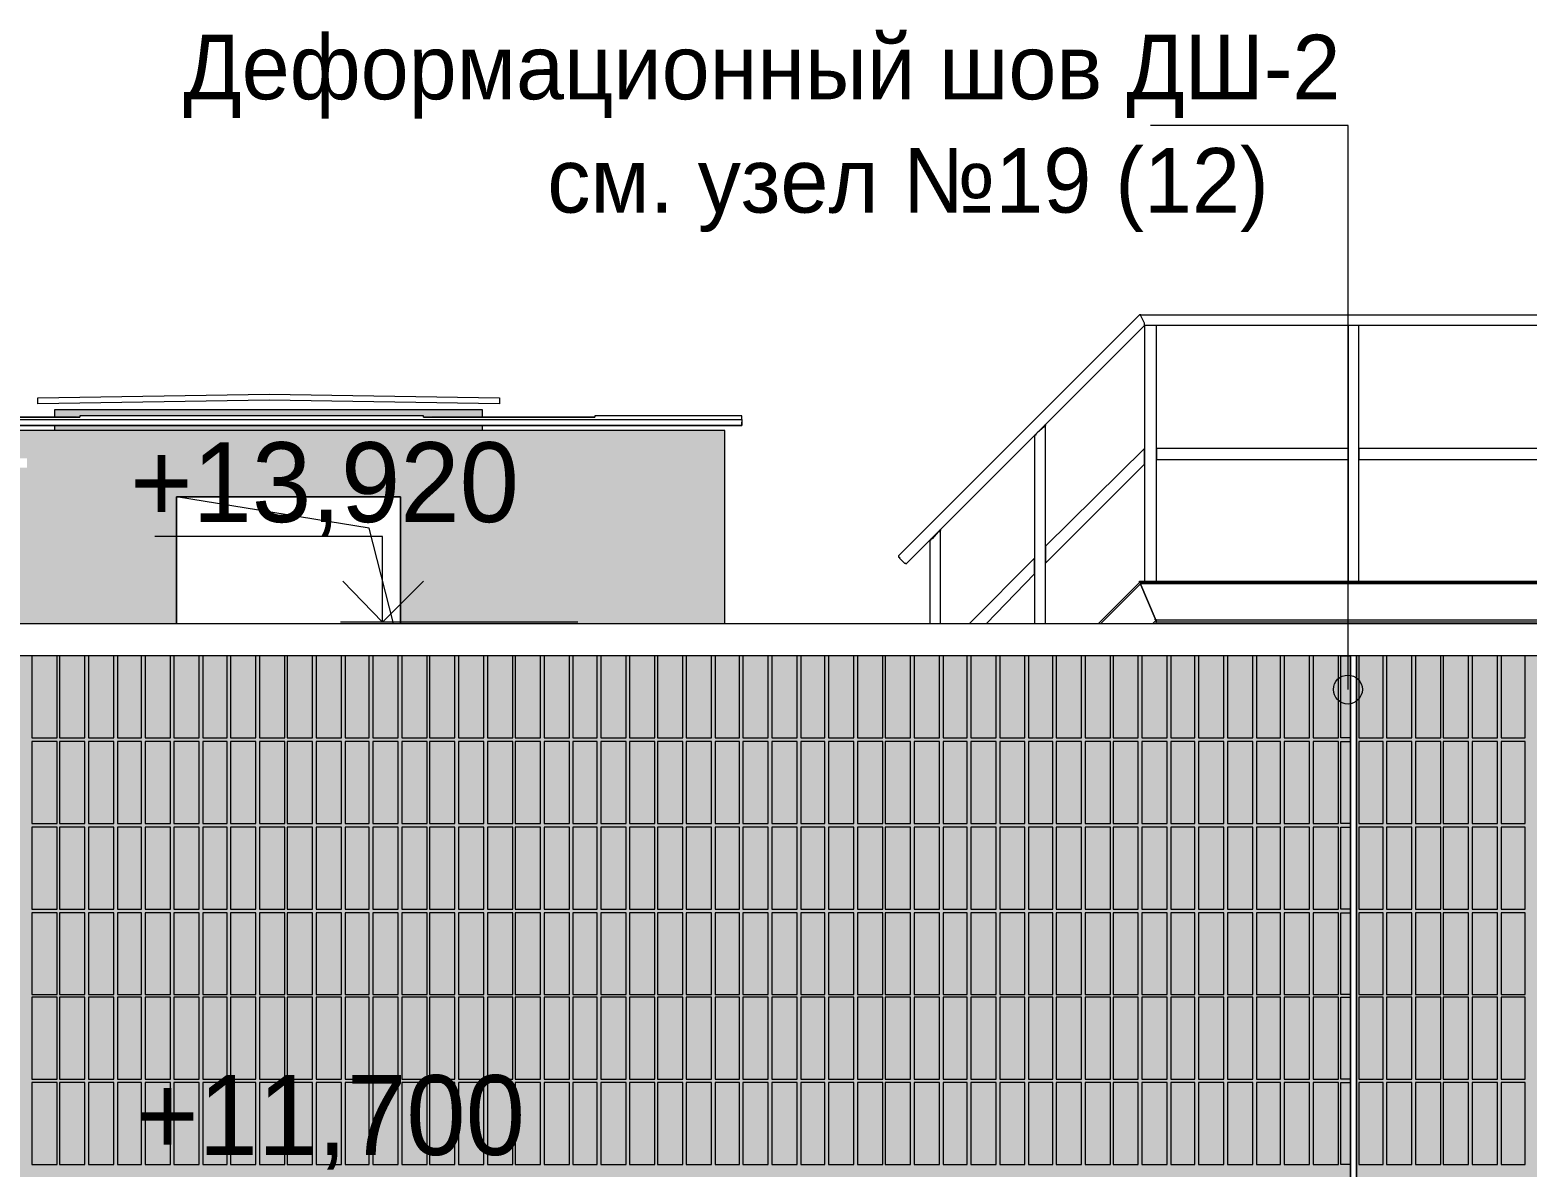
# Model space of a CAD drawing. Header units: millimetres. Extents: x -28928 to 100580, y -22867 to 36490.
# Drawn here: x 29776 to 35031, y 7235 to 11225 of the extents above; entities that cross this region are included whole.
import ezdxf

# ---------------------------------------------------------------- set-up
doc = ezdxf.new("R2010")
doc.units = ezdxf.units.MM
doc.layers.add('PDF _Геометрия', color=7, linetype='Continuous', true_color=0x8f8e8d)
doc.layers.add('PDF _Сплошная заливка', color=7, linetype='Continuous', true_color=0xffffff)
doc.layers.add('PDF _Текст', color=7, linetype='Continuous')

msp = doc.modelspace()

# ---------------------------------------------------------------- hatches: boundary and pattern name
at = {"layer": 'PDF _Сплошная заливка', "true_color": 0x383e42, "transparency": 33554559}
h = msp.add_hatch(color=250, dxfattribs=at)
h.paths.add_polyline_path([(31157.6, 9870.3), (31364.9, 9866), (31364.9, 9891.4), (29863, 9891.4), (29863, 9866), (29951.8, 9870.3)])
h.paths.add_polyline_path([(31364.9, 9836.4), (29863, 9836.4), (29863, 9819.5), (31364.9, 9819.5)])
msp.add_hatch(color=250, dxfattribs=at).paths.add_polyline_path([(29706.4, 9667.2), (29706.4, 9142.6), (30290.3, 9142.6), (30290.3, 9586.8), (31077.2, 9586.8), (31077.2, 9142.6), (32215.3, 9142.6), (32215.3, 9819.5), (28894.1, 9819.5), (28894.1, 9722.2), (29765.7, 9722.2), (29765.7, 9688.4), (28894.1, 9688.4), (28894.1, 9667.2)])
at = {"layer": 'PDF _Сплошная заливка', "true_color": 0xffb53f, "transparency": 33554559}
msp.add_hatch(color=40, dxfattribs=at).paths.add_polyline_path([(33992.2, 2318.4), (33992.2, 1573.7), (34411.1, 1573.7), (34411.1, 9028.4), (29621.8, 9028.4), (29621.8, 1573.7), (32096.8, 1573.7), (32096.8, 2733), (33899.1, 2733), (33899.1, 2360.7), (34051.4, 2360.7), (34051.4, 2339.5), (33899.1, 2339.5), (33899.1, 2318.4)])
h = msp.add_hatch(color=40, dxfattribs=at)
h.paths.add_polyline_path([(54591.8, 8685.7), (54591.8, 8224.5), (54845.7, 8224.5), (54845.7, 8685.7)])
h.paths.add_polyline_path([(54460.7, 3189.9), (54460.7, 2728.7), (54566.4, 2728.7), (54566.4, 3189.9)])
h.paths.add_polyline_path([(54875.3, 3689.1), (54875.3, 3228), (55243.4, 3228), (55243.4, 3689.1)])
h.paths.add_polyline_path([(54875.3, 3189.9), (54875.3, 2728.7), (55243.4, 2728.7), (55243.4, 3189.9)])
h.paths.add_polyline_path([(54460.7, 3689.1), (54460.7, 3228), (54566.4, 3228), (54566.4, 3689.1)])
h.paths.add_polyline_path([(43706.1, 2161.8), (43706.1, 2144.9), (44006.4, 2144.9), (44006.4, 2161.8)])
h.paths.add_polyline_path([(54875.3, 4188.4), (54875.3, 3727.2), (55243.4, 3727.2), (55243.4, 4188.4)])
h.paths.add_polyline_path([(43706.1, 2094.1), (43706.1, 2081.4), (44006.4, 2081.4), (44006.4, 2094.1)])
h.paths.add_polyline_path([(54460.7, 4188.4), (54460.7, 3727.2), (54566.4, 3727.2), (54566.4, 4188.4)])
h.paths.add_polyline_path([(43706.1, 2034.9), (43706.1, 2022.2), (44006.4, 2022.2), (44006.4, 2034.9)])
h.paths.add_polyline_path([(54591.8, 4687.6), (54591.8, 4226.4), (54845.7, 4226.4), (54845.7, 4687.6)])
h.paths.add_polyline_path([(43706.1, 1971.4), (43706.1, 1963), (44006.4, 1963), (44006.4, 1971.4)])
h.paths.add_polyline_path([(54591.8, 5186.8), (54591.8, 4725.7), (54845.7, 4725.7), (54845.7, 5186.8)])
h.paths.add_polyline_path([(43706.1, 1912.2), (43706.1, 1903.7), (44006.4, 1903.7), (44006.4, 1912.2)])
h.paths.add_polyline_path([(54875.3, 5686), (54875.3, 5224.9), (55243.4, 5224.9), (55243.4, 5686)])
h.paths.add_polyline_path([(43706.1, 1853), (43706.1, 1844.5), (44006.4, 1844.5), (44006.4, 1853)])
h.paths.add_polyline_path([(54460.7, 5686), (54460.7, 5224.9), (54566.4, 5224.9), (54566.4, 5686)])
h.paths.add_polyline_path([(43706.1, 1793.7), (43706.1, 1785.3), (44006.4, 1785.3), (44006.4, 1793.7)])
h.paths.add_polyline_path([(54875.3, 6185.3), (54875.3, 5728.4), (55243.4, 5728.4), (55243.4, 6185.3)])
h.paths.add_polyline_path([(43490.3, 1793.7), (43490.3, 1785.3), (43613, 1785.3), (43613, 1793.7)])
h.paths.add_polyline_path([(54460.7, 6185.3), (54460.7, 5728.4), (54566.4, 5728.4), (54566.4, 6185.3)])
h.paths.add_polyline_path([(43490.3, 1853), (43490.3, 1844.5), (43613, 1844.5), (43613, 1853)])
h.paths.add_polyline_path([(54591.8, 6684.5), (54591.8, 6227.6), (54845.7, 6227.6), (54845.7, 6684.5)])
h.paths.add_polyline_path([(43490.3, 1912.2), (43490.3, 1903.7), (43613, 1903.7), (43613, 1912.2)])
h.paths.add_polyline_path([(54591.8, 7183.7), (54591.8, 6726.8), (54845.7, 6726.8), (54845.7, 7183.7)])
h.paths.add_polyline_path([(43490.3, 1971.4), (43490.3, 1963), (43613, 1963), (43613, 1971.4)])
h.paths.add_polyline_path([(54875.3, 7687.2), (54875.3, 7226), (55243.4, 7226), (55243.4, 7687.2)])
h.paths.add_polyline_path([(43490.3, 2034.9), (43490.3, 2022.2), (43613, 2022.2), (43613, 2034.9)])
h.paths.add_polyline_path([(54460.7, 7687.2), (54460.7, 7226), (54566.4, 7226), (54566.4, 7687.2)])
h.paths.add_polyline_path([(43490.3, 2094.1), (43490.3, 2081.4), (43613, 2081.4), (43613, 2094.1)])
h.paths.add_polyline_path([(54875.3, 8186.4), (54875.3, 7725.3), (55243.4, 7725.3), (55243.4, 8186.4)])
h.paths.add_polyline_path([(43490.3, 2161.8), (43490.3, 2144.9), (43613, 2144.9), (43613, 2161.8)])
h.paths.add_polyline_path([(54460.7, 8186.4), (54460.7, 7725.3), (54566.4, 7725.3), (54566.4, 8186.4)])
h.paths.add_polyline_path([(54591.8, 3189.9), (54591.8, 2728.7), (54845.7, 2728.7), (54845.7, 3189.9)])
h.paths.add_polyline_path([(54875.3, 8685.7), (54875.3, 8224.5), (55243.4, 8224.5), (55243.4, 8685.7)])
h.paths.add_polyline_path([(54591.8, 3689.1), (54591.8, 3228), (54845.7, 3228), (54845.7, 3689.1)])
h.paths.add_polyline_path([(54460.7, 8685.7), (54460.7, 8224.5), (54566.4, 8224.5), (54566.4, 8685.7)])
h.paths.add_polyline_path([(54591.8, 4188.4), (54591.8, 3727.2), (54845.7, 3727.2), (54845.7, 4188.4)])
h.paths.add_polyline_path([(55763.7, 8664.5), (55319.5, 8664.5), (55319.5, 7831), (55763.7, 7831)])
h.paths.add_polyline_path([(54875.3, 4687.6), (54875.3, 4226.4), (55243.4, 4226.4), (55243.4, 4687.6)])
h.paths.add_polyline_path([(54845.7, 8723.7), (54845.7, 9028.4), (54591.8, 9028.4), (54591.8, 8723.7)])
h.paths.add_polyline_path([(54460.7, 4687.6), (54460.7, 4226.4), (54566.4, 4226.4), (54566.4, 4687.6)])
h.paths.add_polyline_path([(55319.5, 8728), (55763.7, 8728), (55763.7, 9028.4), (55319.5, 9028.4)])
h.paths.add_polyline_path([(54875.3, 5186.8), (54875.3, 4725.7), (55243.4, 4725.7), (55243.4, 5186.8)])
h.paths.add_polyline_path([(55763.7, 7767.6), (55319.5, 7767.6), (55319.5, 6929.9), (55763.7, 6929.9)])
h.paths.add_polyline_path([(54460.7, 5186.8), (54460.7, 4725.7), (54566.4, 4725.7), (54566.4, 5186.8)])
h.paths.add_polyline_path([(55763.7, 5965.3), (55319.5, 5965.3), (55319.5, 5131.8), (55763.7, 5131.8)])
h.paths.add_polyline_path([(54591.8, 5686), (54591.8, 5224.9), (54845.7, 5224.9), (54845.7, 5686)])
h.paths.add_polyline_path([(44344.9, 1671), (44344.9, 1573.7), (44890.7, 1573.7), (44890.7, 2733), (46265.7, 2733), (46265.7, 2766.8), (48152.6, 2766.8), (48152.6, 2733), (49887.2, 2733), (49887.2, 1573.7), (51287.6, 1573.7), (51287.6, 2733), (53085.7, 2733), (53085.7, 1573.7), (55260.3, 1573.7), (55260.3, 2686.4), (54448, 2686.4), (54448, 9028.4), (34432.2, 9028.4), (34432.2, 1573.7), (35295.3, 1573.7), (35295.3, 2733), (37093.4, 2733), (37093.4, 1573.7), (38493.7, 1573.7), (38493.7, 2733), (40291.8, 2733), (40291.8, 1573.7), (41637.2, 1573.7), (41637.2, 1869.9), (41692.2, 1869.9), (41692.2, 1891), (41578, 1891), (41578, 1908), (41692.2, 1908), (41692.2, 2733), (43490.3, 2733), (43490.3, 2284.5), (43503, 2288.7), (43511.4, 2293), (43524.1, 2297.2), (43541.1, 2305.7), (43553.7, 2309.9), (43570.7, 2318.4), (43583.4, 2322.6), (43600.3, 2331), (43613, 2335.3), (43629.9, 2343.7), (43642.6, 2348), (43659.5, 2356.4), (43672.2, 2360.7), (43680.7, 2364.9), (43693.4, 2369.1), (43710.3, 2377.6), (43723, 2381.8), (43739.9, 2390.3), (43752.6, 2394.5), (43769.5, 2403), (43782.2, 2407.2), (43799.1, 2415.7), (43811.8, 2419.9), (43828.7, 2428.4), (43841.4, 2432.6), (43849.9, 2436.8), (43871.1, 2436.8), (43888, 2428.4), (43900.7, 2424.1), (43917.6, 2415.7), (43930.3, 2411.4), (43947.2, 2403), (43959.9, 2398.7), (43976.8, 2390.3), (43989.5, 2386), (44006.4, 2377.6), (44019.1, 2373.4), (44036.1, 2364.9), (44048.7, 2360.7), (44065.7, 2352.2), (44078.4, 2348), (44095.3, 2339.5), (44108, 2335.3), (44133.4, 2322.6), (44146.1, 2318.4), (44163, 2309.9), (44175.7, 2305.7), (44192.6, 2297.2), (44205.3, 2293), (44222.2, 2284.5), (44234.9, 2280.3), (44251.8, 2271.8), (44264.5, 2267.6), (44281.4, 2259.1), (44294.1, 2254.9), (44311.1, 2246.4), (44323.7, 2242.2), (44340.7, 2233.7), (44353.4, 2229.5), (44378.7, 2216.8), (44378.7, 2161.8), (44099.5, 2161.8), (44099.5, 2144.9), (44294.1, 2144.9), (44340.7, 2098.4), (44099.5, 2094.1), (44099.5, 2081.4), (44298.4, 2081.4), (44340.7, 2039.1), (44099.5, 2034.9), (44099.5, 2022.2), (44294.1, 2022.2), (44340.7, 1975.7), (44099.5, 1971.4), (44099.5, 1963), (44294.1, 1963), (44340.7, 1916.4), (44099.5, 1912.2), (44099.5, 1903.7), (44294.1, 1903.7), (44340.7, 1857.2), (44099.5, 1853), (44099.5, 1844.5), (44294.1, 1844.5), (44340.7, 1798), (44099.5, 1793.7), (44099.5, 1785.3), (44289.9, 1785.3), (44298.4, 1781), (44340.7, 1738.7), (44336.4, 1734.5), (44404.1, 1726), (44404.1, 1671)])
h.paths.add_polyline_path([(54591.8, 6185.3), (54591.8, 5728.4), (54845.7, 5728.4), (54845.7, 6185.3)])
h.paths.add_polyline_path([(55763.7, 4167.2), (55319.5, 4167.2), (55319.5, 3333.7), (55763.7, 3333.7)])
h.paths.add_polyline_path([(54875.3, 6684.5), (54875.3, 6227.6), (55243.4, 6227.6), (55243.4, 6684.5)])
h.paths.add_polyline_path([(55763.7, 3270.3), (55319.5, 3270.3), (55319.5, 2432.6), (55763.7, 2432.6)])
h.paths.add_polyline_path([(54460.7, 6684.5), (54460.7, 6227.6), (54566.4, 6227.6), (54566.4, 6684.5)])
h.paths.add_polyline_path([(55763.7, 2369.1), (55319.5, 2369.1), (55319.5, 1573.7), (55763.7, 1573.7)])
h.paths.add_polyline_path([(54875.3, 7183.7), (54875.3, 6726.8), (55243.4, 6726.8), (55243.4, 7183.7)])
h.paths.add_polyline_path([(55763.7, 5068.4), (55319.5, 5068.4), (55319.5, 4230.7), (55763.7, 4230.7)])
h.paths.add_polyline_path([(54460.7, 7183.7), (54460.7, 6726.8), (54566.4, 6726.8), (54566.4, 7183.7)])
h.paths.add_polyline_path([(55763.7, 6866.4), (55319.5, 6866.4), (55319.5, 6028.7), (55763.7, 6028.7)])
h.paths.add_polyline_path([(54591.8, 7687.2), (54591.8, 7226), (54845.7, 7226), (54845.7, 7687.2)])
h.paths.add_polyline_path([(55243.4, 8723.7), (55243.4, 9028.4), (54875.3, 9028.4), (54875.3, 8723.7)])
h.paths.add_polyline_path([(54591.8, 8186.4), (54591.8, 7725.3), (54845.7, 7725.3), (54845.7, 8186.4)])
h.paths.add_polyline_path([(54566.4, 8723.7), (54566.4, 9028.4), (54460.7, 9028.4), (54460.7, 8723.7)])

# ---------------------------------------------------------------- linework, layer by layer
at = {"layer": 'PDF _Геометрия', "color": 7, "lineweight": 9}
for points in [[(34402.6, 8909.9), (34402.6, 10889.9), (33708.7, 10889.9)], [(35997.6, 9354.1), (35993.4, 9354.1), (35993.4, 9349.9), (35155.7, 10187.6), (33687.6, 10187.6), (33687.6, 10191.8), (33687.6, 10196), (33674.9, 10221.4), (33674.9, 10225.7), (33670.7, 10225.7), (32824.5, 9379.5), (32824.5, 9375.3), (32828.7, 9375.3), (32828.7, 9371), (32845.7, 9354.1)], [(32828.7, 9371), (32845.7, 9354.1), (32849.9, 9354.1), (32849.9, 9349.9), (33687.6, 10187.6), (33687.6, 10191.8), (33687.6, 10196), (33674.9, 10221.4), (33674.9, 10225.7), (33670.7, 10225.7), (35172.6, 10225.7), (36023, 9379.5), (36018.7, 9379.5), (36018.7, 9375.3), (36014.5, 9371), (35997.6, 9354.1), (36014.5, 9371)], [(33729.9, 9286.4), (33729.9, 10187.6), (33725.7, 10187.6), (33721.4, 10187.6), (33696.1, 10187.6), (33691.8, 10187.6), (33687.6, 10187.6), (33687.6, 9286.4)], [(34440.7, 9286.4), (34440.7, 10187.6), (34436.4, 10187.6), (34432.2, 10187.6), (34411.1, 10187.6), (34406.8, 10187.6), (34402.6, 10187.6), (34402.6, 9286.4)], [(31364.9, 9866), (31364.9, 9891.4), (29863, 9891.4), (29863, 9866)], [(32274.5, 9857.6), (32274.5, 9836.4), (28834.9, 9836.4), (28834.9, 9857.6), (32274.5, 9857.6), (32274.5, 9870.3), (31758.4, 9870.3), (31758.4, 9866), (31157.6, 9866), (31157.6, 9870.3), (29951.8, 9870.3), (29951.8, 9866), (29351.1, 9866), (29351.1, 9870.3), (28834.9, 9870.3), (28834.9, 9857.6)], [(28834.9, 9849.1), (28834.9, 9836.4), (32274.5, 9836.4), (32274.5, 9849.1)], [(29351.1, 9866), (29951.8, 9866)], [(29863, 9836.4), (29863, 9819.5)], [(31157.6, 9866), (31758.4, 9866)], [(31364.9, 9819.5), (31364.9, 9836.4)], [(33340.7, 9142.6), (33340.7, 9840.7), (33340.7, 9836.4), (33336.4, 9836.4), (33336.4, 9832.2), (33311.1, 9811), (33306.8, 9806.8), (33306.8, 9802.6), (33302.6, 9802.6), (33302.6, 9142.6)], [(32215.3, 9142.6), (32215.3, 9819.5), (28894.1, 9819.5), (28894.1, 9722.2)], [(31051.8, 9142.6), (30967.2, 9476.8), (30290.3, 9586.8)], [(32972.6, 9142.6), (32972.6, 9472.6), (32972.6, 9468.4), (32968.4, 9468.4), (32968.4, 9464.1), (32964.1, 9464.1), (32943, 9438.7), (32938.7, 9438.7), (32938.7, 9434.5), (32934.5, 9434.5), (32934.5, 9430.3), (32934.5, 9142.6)], [(31699.1, 9146.8), (31284.5, 9146.8), (31013.7, 9146.8), (31013.7, 9447.2), (30214.1, 9447.2)], [(33133.4, 9142.6), (33302.6, 9316), (33302.6, 9320.3), (33302.6, 9324.5), (33302.6, 9358.4), (33302.6, 9362.6), (33302.6, 9366.8), (33302.6, 9371), (33074.1, 9142.6)], [(33725.7, 9142.6), (33729.9, 9146.8), (33729.9, 9151), (33729.9, 9155.3), (35113.4, 9155.3), (35117.6, 9155.3), (35117.6, 9159.5), (35168.4, 9278), (35168.4, 9282.2), (35168.4, 9286.4), (35172.6, 9286.4), (33670.7, 9286.4), (33670.7, 9290.7), (35172.6, 9290.7), (35172.6, 9286.4), (33670.7, 9286.4), (33674.9, 9286.4), (33674.9, 9282.2), (33674.9, 9286.4), (33670.7, 9286.4), (33526.8, 9142.6)], [(33535.3, 9142.6), (33674.9, 9282.2), (33674.9, 9278), (33725.7, 9159.5), (33725.7, 9155.3), (33729.9, 9155.3), (33717.2, 9142.6)], [(35113.4, 9155.3), (35113.4, 9151), (35113.4, 9146.8), (33729.9, 9146.8), (33729.9, 9151), (33729.9, 9155.3), (33725.7, 9155.3), (33725.7, 9159.5), (33674.9, 9278), (33674.9, 9282.2), (35168.4, 9282.2), (35168.4, 9286.4), (35172.6, 9286.4), (35316.4, 9142.6)], [(33721.4, 9286.4), (33696.1, 9286.4)], [(34432.2, 9286.4), (34411.1, 9286.4)], [(31166.1, 9146.8), (30865.7, 9146.8)], [(54448, 9028.4), (29681.1, 9028.4), (29681.1, 9142.6), (54448, 9142.6)]]:
    msp.add_lwpolyline(points, dxfattribs=at)
for points in [[(30616.1, 9946.4), (31424.1, 9933.7), (31424.1, 9912.6), (30616.1, 9925.3), (29803.7, 9912.6), (29803.7, 9933.7)], [(33687.6, 9701), (33687.6, 9705.3), (33687.6, 9709.5), (33687.6, 9713.7), (33687.6, 9747.6), (33687.6, 9751.8), (33687.6, 9756), (33340.7, 9413.4), (33340.7, 9409.1), (33340.7, 9404.9), (33340.7, 9400.7), (33340.7, 9366.8), (33340.7, 9362.6), (33340.7, 9358.4), (33340.7, 9354.1)], [(34402.6, 9718), (34402.6, 9722.2), (34402.6, 9726.4), (34402.6, 9751.8), (34402.6, 9756), (33729.9, 9756), (33729.9, 9751.8), (33729.9, 9726.4), (33729.9, 9722.2), (33729.9, 9718)], [(35113.4, 9718), (35113.4, 9722.2), (35113.4, 9726.4), (35113.4, 9751.8), (35113.4, 9756), (34440.7, 9756), (34440.7, 9751.8), (34440.7, 9726.4), (34440.7, 9722.2), (34440.7, 9718)], [(30290.3, 9586.8), (30290.3, 9142.6), (30290.3, 9586.8), (31077.2, 9586.8), (31077.2, 9142.6), (31077.2, 9586.8)], [(34411.1, 1573.7), (34411.1, 9028.4)], [(34432.2, 9028.4), (34432.2, 1573.7)]]:
    msp.add_lwpolyline(points, close=True, dxfattribs=at)
at = {"layer": 'PDF _Геометрия', "color": 7, "lineweight": 18}
msp.add_lwpolyline([(31157.6, 9290.7), (31013.7, 9146.8), (30874.1, 9290.7)], dxfattribs=at)
at = {"layer": 'PDF _Геометрия', "color": 253, "lineweight": 9, "true_color": 0xaea391}
for points in [[(29782.6, 9028.4), (29782.6, 8740.7), (29871.4, 8740.7), (29871.4, 9028.4)], [(29879.9, 9028.4), (29879.9, 8740.7), (29968.7, 8740.7), (29968.7, 9028.4)], [(29981.4, 9028.4), (29981.4, 8740.7), (30070.3, 8740.7), (30070.3, 9028.4)], [(30083, 9028.4), (30083, 8740.7), (30167.6, 8740.7), (30167.6, 9028.4)], [(30180.3, 9028.4), (30180.3, 8740.7), (30269.1, 8740.7), (30269.1, 9028.4)], [(30281.8, 9028.4), (30281.8, 8740.7), (30370.7, 8740.7), (30370.7, 9028.4)], [(30383.4, 9028.4), (30383.4, 8740.7), (30468, 8740.7), (30468, 9028.4)], [(30480.7, 9028.4), (30480.7, 8740.7), (30569.5, 8740.7), (30569.5, 9028.4)], [(30582.2, 9028.4), (30582.2, 8740.7), (30671.1, 8740.7), (30671.1, 9028.4)], [(30679.5, 9028.4), (30679.5, 8740.7), (30768.4, 8740.7), (30768.4, 9028.4)], [(30781.1, 9028.4), (30781.1, 8740.7), (30869.9, 8740.7), (30869.9, 9028.4)], [(30882.6, 9028.4), (30882.6, 8740.7), (30967.2, 8740.7), (30967.2, 9028.4)], [(30979.9, 9028.4), (30979.9, 8740.7), (31068.7, 8740.7), (31068.7, 9028.4)], [(31081.4, 9028.4), (31081.4, 8740.7), (31170.3, 8740.7), (31170.3, 9028.4)], [(31178.7, 9028.4), (31178.7, 8740.7), (31267.6, 8740.7), (31267.6, 9028.4)], [(31280.3, 9028.4), (31280.3, 8740.7), (31369.1, 8740.7), (31369.1, 9028.4)], [(31381.8, 9028.4), (31381.8, 8740.7), (31470.7, 8740.7), (31470.7, 9028.4)], [(31479.1, 9028.4), (31479.1, 8740.7), (31568, 8740.7), (31568, 9028.4)], [(31580.7, 9028.4), (31580.7, 8740.7), (31669.5, 8740.7), (31669.5, 9028.4)], [(31682.2, 9028.4), (31682.2, 8740.7), (31766.8, 8740.7), (31766.8, 9028.4)], [(31779.5, 9028.4), (31779.5, 8740.7), (31868.4, 8740.7), (31868.4, 9028.4)], [(31881.1, 9028.4), (31881.1, 8740.7), (31969.9, 8740.7), (31969.9, 9028.4)], [(31978.4, 9028.4), (31978.4, 8740.7), (32067.2, 8740.7), (32067.2, 9028.4)], [(32079.9, 9028.4), (32079.9, 8740.7), (32168.7, 8740.7), (32168.7, 9028.4)], [(32181.4, 9028.4), (32181.4, 8740.7), (32266.1, 8740.7), (32266.1, 9028.4)], [(32278.7, 9028.4), (32278.7, 8740.7), (32367.6, 8740.7), (32367.6, 9028.4)], [(32380.3, 9028.4), (32380.3, 8740.7), (32469.1, 8740.7), (32469.1, 9028.4)], [(32481.8, 9028.4), (32481.8, 8740.7), (32566.4, 8740.7), (32566.4, 9028.4)], [(32579.1, 9028.4), (32579.1, 8740.7), (32668, 8740.7), (32668, 9028.4)], [(32680.7, 9028.4), (32680.7, 8740.7), (32769.5, 8740.7), (32769.5, 9028.4)], [(32778, 9028.4), (32778, 8740.7), (32866.8, 8740.7), (32866.8, 9028.4)], [(32879.5, 9028.4), (32879.5, 8740.7), (32968.4, 8740.7), (32968.4, 9028.4)], [(32981.1, 9028.4), (32981.1, 8740.7), (33065.7, 8740.7), (33065.7, 9028.4)], [(33078.4, 9028.4), (33078.4, 8740.7), (33167.2, 8740.7), (33167.2, 9028.4)], [(33179.9, 9028.4), (33179.9, 8740.7), (33268.7, 8740.7), (33268.7, 9028.4)], [(33281.4, 9028.4), (33281.4, 8740.7), (33366.1, 8740.7), (33366.1, 9028.4)], [(33378.7, 9028.4), (33378.7, 8740.7), (33467.6, 8740.7), (33467.6, 9028.4)], [(33480.3, 9028.4), (33480.3, 8740.7), (33569.1, 8740.7), (33569.1, 9028.4)], [(33577.6, 9028.4), (33577.6, 8740.7), (33666.4, 8740.7), (33666.4, 9028.4)], [(33679.1, 9028.4), (33679.1, 8740.7), (33768, 8740.7), (33768, 9028.4)], [(33780.7, 9028.4), (33780.7, 8740.7), (33865.3, 8740.7), (33865.3, 9028.4)], [(33878, 9028.4), (33878, 8740.7), (33966.8, 8740.7), (33966.8, 9028.4)], [(33979.5, 9028.4), (33979.5, 8740.7), (34068.4, 8740.7), (34068.4, 9028.4)], [(34081.1, 9028.4), (34081.1, 8740.7), (34165.7, 8740.7), (34165.7, 9028.4)], [(34178.4, 9028.4), (34178.4, 8740.7), (34267.2, 8740.7), (34267.2, 9028.4)], [(34279.9, 9028.4), (34279.9, 8740.7), (34368.7, 8740.7), (34368.7, 9028.4)], [(34440.7, 9028.4), (34440.7, 8740.7), (34525.3, 8740.7), (34525.3, 9028.4)], [(34538, 9028.4), (34538, 8740.7), (34626.8, 8740.7), (34626.8, 9028.4)], [(34639.5, 9028.4), (34639.5, 8740.7), (34728.4, 8740.7), (34728.4, 9028.4)], [(34736.8, 9028.4), (34736.8, 8740.7), (34825.7, 8740.7), (34825.7, 9028.4)], [(34838.4, 9028.4), (34838.4, 8740.7), (34927.2, 8740.7), (34927.2, 9028.4)], [(34939.9, 9028.4), (34939.9, 8740.7), (35024.5, 8740.7), (35024.5, 9028.4)], [(29782.6, 8728), (29782.6, 8440.3), (29871.4, 8440.3), (29871.4, 8728)], [(29879.9, 8728), (29879.9, 8440.3), (29968.7, 8440.3), (29968.7, 8728)], [(29981.4, 8728), (29981.4, 8440.3), (30070.3, 8440.3), (30070.3, 8728)], [(30083, 8728), (30083, 8440.3), (30167.6, 8440.3), (30167.6, 8728)], [(30180.3, 8728), (30180.3, 8440.3), (30269.1, 8440.3), (30269.1, 8728)], [(30281.8, 8728), (30281.8, 8440.3), (30370.7, 8440.3), (30370.7, 8728)], [(30383.4, 8728), (30383.4, 8440.3), (30468, 8440.3), (30468, 8728)], [(30480.7, 8728), (30480.7, 8440.3), (30569.5, 8440.3), (30569.5, 8728)], [(30582.2, 8728), (30582.2, 8440.3), (30671.1, 8440.3), (30671.1, 8728)], [(30679.5, 8728), (30679.5, 8440.3), (30768.4, 8440.3), (30768.4, 8728)], [(30781.1, 8728), (30781.1, 8440.3), (30869.9, 8440.3), (30869.9, 8728)], [(30882.6, 8728), (30882.6, 8440.3), (30967.2, 8440.3), (30967.2, 8728)], [(30979.9, 8728), (30979.9, 8440.3), (31068.7, 8440.3), (31068.7, 8728)], [(31081.4, 8728), (31081.4, 8440.3), (31170.3, 8440.3), (31170.3, 8728)], [(31178.7, 8728), (31178.7, 8440.3), (31267.6, 8440.3), (31267.6, 8728)], [(31280.3, 8728), (31280.3, 8440.3), (31369.1, 8440.3), (31369.1, 8728)], [(31381.8, 8728), (31381.8, 8440.3), (31470.7, 8440.3), (31470.7, 8728)], [(31479.1, 8728), (31479.1, 8440.3), (31568, 8440.3), (31568, 8728)], [(31580.7, 8728), (31580.7, 8440.3), (31669.5, 8440.3), (31669.5, 8728)], [(31682.2, 8728), (31682.2, 8440.3), (31766.8, 8440.3), (31766.8, 8728)], [(31779.5, 8728), (31779.5, 8440.3), (31868.4, 8440.3), (31868.4, 8728)], [(31881.1, 8728), (31881.1, 8440.3), (31969.9, 8440.3), (31969.9, 8728)], [(31978.4, 8728), (31978.4, 8440.3), (32067.2, 8440.3), (32067.2, 8728)], [(32079.9, 8728), (32079.9, 8440.3), (32168.7, 8440.3), (32168.7, 8728)], [(32181.4, 8728), (32181.4, 8440.3), (32266.1, 8440.3), (32266.1, 8728)], [(32278.7, 8728), (32278.7, 8440.3), (32367.6, 8440.3), (32367.6, 8728)], [(32380.3, 8728), (32380.3, 8440.3), (32469.1, 8440.3), (32469.1, 8728)], [(32481.8, 8728), (32481.8, 8440.3), (32566.4, 8440.3), (32566.4, 8728)], [(32579.1, 8728), (32579.1, 8440.3), (32668, 8440.3), (32668, 8728)], [(32680.7, 8728), (32680.7, 8440.3), (32769.5, 8440.3), (32769.5, 8728)], [(32778, 8728), (32778, 8440.3), (32866.8, 8440.3), (32866.8, 8728)], [(32879.5, 8728), (32879.5, 8440.3), (32968.4, 8440.3), (32968.4, 8728)], [(32981.1, 8728), (32981.1, 8440.3), (33065.7, 8440.3), (33065.7, 8728)], [(33078.4, 8728), (33078.4, 8440.3), (33167.2, 8440.3), (33167.2, 8728)], [(33179.9, 8728), (33179.9, 8440.3), (33268.7, 8440.3), (33268.7, 8728)], [(33281.4, 8728), (33281.4, 8440.3), (33366.1, 8440.3), (33366.1, 8728)], [(33378.7, 8728), (33378.7, 8440.3), (33467.6, 8440.3), (33467.6, 8728)], [(33480.3, 8728), (33480.3, 8440.3), (33569.1, 8440.3), (33569.1, 8728)], [(33577.6, 8728), (33577.6, 8440.3), (33666.4, 8440.3), (33666.4, 8728)], [(33679.1, 8728), (33679.1, 8440.3), (33768, 8440.3), (33768, 8728)], [(33780.7, 8728), (33780.7, 8440.3), (33865.3, 8440.3), (33865.3, 8728)], [(33878, 8728), (33878, 8440.3), (33966.8, 8440.3), (33966.8, 8728)], [(33979.5, 8728), (33979.5, 8440.3), (34068.4, 8440.3), (34068.4, 8728)], [(34081.1, 8728), (34081.1, 8440.3), (34165.7, 8440.3), (34165.7, 8728)], [(34178.4, 8728), (34178.4, 8440.3), (34267.2, 8440.3), (34267.2, 8728)], [(34279.9, 8728), (34279.9, 8440.3), (34368.7, 8440.3), (34368.7, 8728)], [(34440.7, 8728), (34440.7, 8440.3), (34525.3, 8440.3), (34525.3, 8728)], [(34538, 8728), (34538, 8440.3), (34626.8, 8440.3), (34626.8, 8728)], [(34639.5, 8728), (34639.5, 8440.3), (34728.4, 8440.3), (34728.4, 8728)], [(34736.8, 8728), (34736.8, 8440.3), (34825.7, 8440.3), (34825.7, 8728)], [(34838.4, 8728), (34838.4, 8440.3), (34927.2, 8440.3), (34927.2, 8728)], [(34939.9, 8728), (34939.9, 8440.3), (35024.5, 8440.3), (35024.5, 8728)], [(29782.6, 8427.6), (29782.6, 8139.9), (29871.4, 8139.9), (29871.4, 8427.6)], [(29879.9, 8427.6), (29879.9, 8139.9), (29968.7, 8139.9), (29968.7, 8427.6)], [(29981.4, 8427.6), (29981.4, 8139.9), (30070.3, 8139.9), (30070.3, 8427.6)], [(30083, 8427.6), (30083, 8139.9), (30167.6, 8139.9), (30167.6, 8427.6)], [(30180.3, 8427.6), (30180.3, 8139.9), (30269.1, 8139.9), (30269.1, 8427.6)], [(30281.8, 8427.6), (30281.8, 8139.9), (30370.7, 8139.9), (30370.7, 8427.6)], [(30383.4, 8427.6), (30383.4, 8139.9), (30468, 8139.9), (30468, 8427.6)], [(30480.7, 8427.6), (30480.7, 8139.9), (30569.5, 8139.9), (30569.5, 8427.6)], [(30582.2, 8427.6), (30582.2, 8139.9), (30671.1, 8139.9), (30671.1, 8427.6)], [(30679.5, 8427.6), (30679.5, 8139.9), (30768.4, 8139.9), (30768.4, 8427.6)], [(30781.1, 8427.6), (30781.1, 8139.9), (30869.9, 8139.9), (30869.9, 8427.6)], [(30882.6, 8427.6), (30882.6, 8139.9), (30967.2, 8139.9), (30967.2, 8427.6)], [(30979.9, 8427.6), (30979.9, 8139.9), (31068.7, 8139.9), (31068.7, 8427.6)], [(31081.4, 8427.6), (31081.4, 8139.9), (31170.3, 8139.9), (31170.3, 8427.6)], [(31178.7, 8427.6), (31178.7, 8139.9), (31267.6, 8139.9), (31267.6, 8427.6)], [(31280.3, 8427.6), (31280.3, 8139.9), (31369.1, 8139.9), (31369.1, 8427.6)], [(31381.8, 8427.6), (31381.8, 8139.9), (31470.7, 8139.9), (31470.7, 8427.6)], [(31479.1, 8427.6), (31479.1, 8139.9), (31568, 8139.9), (31568, 8427.6)], [(31580.7, 8427.6), (31580.7, 8139.9), (31669.5, 8139.9), (31669.5, 8427.6)], [(31682.2, 8427.6), (31682.2, 8139.9), (31766.8, 8139.9), (31766.8, 8427.6)], [(31779.5, 8427.6), (31779.5, 8139.9), (31868.4, 8139.9), (31868.4, 8427.6)], [(31881.1, 8427.6), (31881.1, 8139.9), (31969.9, 8139.9), (31969.9, 8427.6)], [(31978.4, 8427.6), (31978.4, 8139.9), (32067.2, 8139.9), (32067.2, 8427.6)], [(32079.9, 8427.6), (32079.9, 8139.9), (32168.7, 8139.9), (32168.7, 8427.6)], [(32181.4, 8427.6), (32181.4, 8139.9), (32266.1, 8139.9), (32266.1, 8427.6)], [(32278.7, 8427.6), (32278.7, 8139.9), (32367.6, 8139.9), (32367.6, 8427.6)], [(32380.3, 8427.6), (32380.3, 8139.9), (32469.1, 8139.9), (32469.1, 8427.6)], [(32481.8, 8427.6), (32481.8, 8139.9), (32566.4, 8139.9), (32566.4, 8427.6)], [(32579.1, 8427.6), (32579.1, 8139.9), (32668, 8139.9), (32668, 8427.6)], [(32680.7, 8427.6), (32680.7, 8139.9), (32769.5, 8139.9), (32769.5, 8427.6)], [(32778, 8427.6), (32778, 8139.9), (32866.8, 8139.9), (32866.8, 8427.6)], [(32879.5, 8427.6), (32879.5, 8139.9), (32968.4, 8139.9), (32968.4, 8427.6)], [(32981.1, 8427.6), (32981.1, 8139.9), (33065.7, 8139.9), (33065.7, 8427.6)], [(33078.4, 8427.6), (33078.4, 8139.9), (33167.2, 8139.9), (33167.2, 8427.6)], [(33179.9, 8427.6), (33179.9, 8139.9), (33268.7, 8139.9), (33268.7, 8427.6)], [(33281.4, 8427.6), (33281.4, 8139.9), (33366.1, 8139.9), (33366.1, 8427.6)], [(33378.7, 8427.6), (33378.7, 8139.9), (33467.6, 8139.9), (33467.6, 8427.6)], [(33480.3, 8427.6), (33480.3, 8139.9), (33569.1, 8139.9), (33569.1, 8427.6)], [(33577.6, 8427.6), (33577.6, 8139.9), (33666.4, 8139.9), (33666.4, 8427.6)], [(33679.1, 8427.6), (33679.1, 8139.9), (33768, 8139.9), (33768, 8427.6)], [(33780.7, 8427.6), (33780.7, 8139.9), (33865.3, 8139.9), (33865.3, 8427.6)], [(33878, 8427.6), (33878, 8139.9), (33966.8, 8139.9), (33966.8, 8427.6)], [(33979.5, 8427.6), (33979.5, 8139.9), (34068.4, 8139.9), (34068.4, 8427.6)], [(34081.1, 8427.6), (34081.1, 8139.9), (34165.7, 8139.9), (34165.7, 8427.6)], [(34178.4, 8427.6), (34178.4, 8139.9), (34267.2, 8139.9), (34267.2, 8427.6)], [(34279.9, 8427.6), (34279.9, 8139.9), (34368.7, 8139.9), (34368.7, 8427.6)], [(34440.7, 8427.6), (34440.7, 8139.9), (34525.3, 8139.9), (34525.3, 8427.6)], [(34538, 8427.6), (34538, 8139.9), (34626.8, 8139.9), (34626.8, 8427.6)], [(34639.5, 8427.6), (34639.5, 8139.9), (34728.4, 8139.9), (34728.4, 8427.6)], [(34736.8, 8427.6), (34736.8, 8139.9), (34825.7, 8139.9), (34825.7, 8427.6)], [(34838.4, 8427.6), (34838.4, 8139.9), (34927.2, 8139.9), (34927.2, 8427.6)], [(34939.9, 8427.6), (34939.9, 8139.9), (35024.5, 8139.9), (35024.5, 8427.6)], [(29782.6, 8127.2), (29782.6, 7839.5), (29871.4, 7839.5), (29871.4, 8127.2)], [(29879.9, 8127.2), (29879.9, 7839.5), (29968.7, 7839.5), (29968.7, 8127.2)], [(29981.4, 8127.2), (29981.4, 7839.5), (30070.3, 7839.5), (30070.3, 8127.2)], [(30083, 8127.2), (30083, 7839.5), (30167.6, 7839.5), (30167.6, 8127.2)], [(30180.3, 8127.2), (30180.3, 7839.5), (30269.1, 7839.5), (30269.1, 8127.2)], [(30281.8, 8127.2), (30281.8, 7839.5), (30370.7, 7839.5), (30370.7, 8127.2)], [(30383.4, 8127.2), (30383.4, 7839.5), (30468, 7839.5), (30468, 8127.2)], [(30480.7, 8127.2), (30480.7, 7839.5), (30569.5, 7839.5), (30569.5, 8127.2)], [(30582.2, 8127.2), (30582.2, 7839.5), (30671.1, 7839.5), (30671.1, 8127.2)], [(30679.5, 8127.2), (30679.5, 7839.5), (30768.4, 7839.5), (30768.4, 8127.2)], [(30781.1, 8127.2), (30781.1, 7839.5), (30869.9, 7839.5), (30869.9, 8127.2)], [(30882.6, 8127.2), (30882.6, 7839.5), (30967.2, 7839.5), (30967.2, 8127.2)], [(30979.9, 8127.2), (30979.9, 7839.5), (31068.7, 7839.5), (31068.7, 8127.2)], [(31081.4, 8127.2), (31081.4, 7839.5), (31170.3, 7839.5), (31170.3, 8127.2)], [(31178.7, 8127.2), (31178.7, 7839.5), (31267.6, 7839.5), (31267.6, 8127.2)], [(31280.3, 8127.2), (31280.3, 7839.5), (31369.1, 7839.5), (31369.1, 8127.2)], [(31381.8, 8127.2), (31381.8, 7839.5), (31470.7, 7839.5), (31470.7, 8127.2)], [(31479.1, 8127.2), (31479.1, 7839.5), (31568, 7839.5), (31568, 8127.2)], [(31580.7, 8127.2), (31580.7, 7839.5), (31669.5, 7839.5), (31669.5, 8127.2)], [(31682.2, 8127.2), (31682.2, 7839.5), (31766.8, 7839.5), (31766.8, 8127.2)], [(31779.5, 8127.2), (31779.5, 7839.5), (31868.4, 7839.5), (31868.4, 8127.2)], [(31881.1, 8127.2), (31881.1, 7839.5), (31969.9, 7839.5), (31969.9, 8127.2)], [(31978.4, 8127.2), (31978.4, 7839.5), (32067.2, 7839.5), (32067.2, 8127.2)], [(32079.9, 8127.2), (32079.9, 7839.5), (32168.7, 7839.5), (32168.7, 8127.2)], [(32181.4, 8127.2), (32181.4, 7839.5), (32266.1, 7839.5), (32266.1, 8127.2)], [(32278.7, 8127.2), (32278.7, 7839.5), (32367.6, 7839.5), (32367.6, 8127.2)], [(32380.3, 8127.2), (32380.3, 7839.5), (32469.1, 7839.5), (32469.1, 8127.2)], [(32481.8, 8127.2), (32481.8, 7839.5), (32566.4, 7839.5), (32566.4, 8127.2)], [(32579.1, 8127.2), (32579.1, 7839.5), (32668, 7839.5), (32668, 8127.2)], [(32680.7, 8127.2), (32680.7, 7839.5), (32769.5, 7839.5), (32769.5, 8127.2)], [(32778, 8127.2), (32778, 7839.5), (32866.8, 7839.5), (32866.8, 8127.2)], [(32879.5, 8127.2), (32879.5, 7839.5), (32968.4, 7839.5), (32968.4, 8127.2)], [(32981.1, 8127.2), (32981.1, 7839.5), (33065.7, 7839.5), (33065.7, 8127.2)], [(33078.4, 8127.2), (33078.4, 7839.5), (33167.2, 7839.5), (33167.2, 8127.2)], [(33179.9, 8127.2), (33179.9, 7839.5), (33268.7, 7839.5), (33268.7, 8127.2)], [(33281.4, 8127.2), (33281.4, 7839.5), (33366.1, 7839.5), (33366.1, 8127.2)], [(33378.7, 8127.2), (33378.7, 7839.5), (33467.6, 7839.5), (33467.6, 8127.2)], [(33480.3, 8127.2), (33480.3, 7839.5), (33569.1, 7839.5), (33569.1, 8127.2)], [(33577.6, 8127.2), (33577.6, 7839.5), (33666.4, 7839.5), (33666.4, 8127.2)], [(33679.1, 8127.2), (33679.1, 7839.5), (33768, 7839.5), (33768, 8127.2)], [(33780.7, 8127.2), (33780.7, 7839.5), (33865.3, 7839.5), (33865.3, 8127.2)], [(33878, 8127.2), (33878, 7839.5), (33966.8, 7839.5), (33966.8, 8127.2)], [(33979.5, 8127.2), (33979.5, 7839.5), (34068.4, 7839.5), (34068.4, 8127.2)], [(34081.1, 8127.2), (34081.1, 7839.5), (34165.7, 7839.5), (34165.7, 8127.2)], [(34178.4, 8127.2), (34178.4, 7839.5), (34267.2, 7839.5), (34267.2, 8127.2)], [(34279.9, 8127.2), (34279.9, 7839.5), (34368.7, 7839.5), (34368.7, 8127.2)], [(34440.7, 8127.2), (34440.7, 7839.5), (34525.3, 7839.5), (34525.3, 8127.2)], [(34538, 8127.2), (34538, 7839.5), (34626.8, 7839.5), (34626.8, 8127.2)], [(34639.5, 8127.2), (34639.5, 7839.5), (34728.4, 7839.5), (34728.4, 8127.2)], [(34736.8, 8127.2), (34736.8, 7839.5), (34825.7, 7839.5), (34825.7, 8127.2)], [(34838.4, 8127.2), (34838.4, 7839.5), (34927.2, 7839.5), (34927.2, 8127.2)], [(34939.9, 8127.2), (34939.9, 7839.5), (35024.5, 7839.5), (35024.5, 8127.2)], [(29782.6, 7831), (29782.6, 7543.4), (29871.4, 7543.4), (29871.4, 7831)], [(29879.9, 7831), (29879.9, 7543.4), (29968.7, 7543.4), (29968.7, 7831)], [(29981.4, 7831), (29981.4, 7543.4), (30070.3, 7543.4), (30070.3, 7831)], [(30083, 7831), (30083, 7543.4), (30167.6, 7543.4), (30167.6, 7831)], [(30180.3, 7831), (30180.3, 7543.4), (30269.1, 7543.4), (30269.1, 7831)], [(30281.8, 7831), (30281.8, 7543.4), (30370.7, 7543.4), (30370.7, 7831)], [(30383.4, 7831), (30383.4, 7543.4), (30468, 7543.4), (30468, 7831)], [(30480.7, 7831), (30480.7, 7543.4), (30569.5, 7543.4), (30569.5, 7831)], [(30582.2, 7831), (30582.2, 7543.4), (30671.1, 7543.4), (30671.1, 7831)], [(30679.5, 7831), (30679.5, 7543.4), (30768.4, 7543.4), (30768.4, 7831)], [(30781.1, 7831), (30781.1, 7543.4), (30869.9, 7543.4), (30869.9, 7831)], [(30882.6, 7831), (30882.6, 7543.4), (30967.2, 7543.4), (30967.2, 7831)], [(30979.9, 7831), (30979.9, 7543.4), (31068.7, 7543.4), (31068.7, 7831)], [(31081.4, 7831), (31081.4, 7543.4), (31170.3, 7543.4), (31170.3, 7831)], [(31178.7, 7831), (31178.7, 7543.4), (31267.6, 7543.4), (31267.6, 7831)], [(31280.3, 7831), (31280.3, 7543.4), (31369.1, 7543.4), (31369.1, 7831)], [(31381.8, 7831), (31381.8, 7543.4), (31470.7, 7543.4), (31470.7, 7831)], [(31479.1, 7831), (31479.1, 7543.4), (31568, 7543.4), (31568, 7831)], [(31580.7, 7831), (31580.7, 7543.4), (31669.5, 7543.4), (31669.5, 7831)], [(31682.2, 7831), (31682.2, 7543.4), (31766.8, 7543.4), (31766.8, 7831)], [(31779.5, 7831), (31779.5, 7543.4), (31868.4, 7543.4), (31868.4, 7831)], [(31881.1, 7831), (31881.1, 7543.4), (31969.9, 7543.4), (31969.9, 7831)], [(31978.4, 7831), (31978.4, 7543.4), (32067.2, 7543.4), (32067.2, 7831)], [(32079.9, 7831), (32079.9, 7543.4), (32168.7, 7543.4), (32168.7, 7831)], [(32181.4, 7831), (32181.4, 7543.4), (32266.1, 7543.4), (32266.1, 7831)], [(32278.7, 7831), (32278.7, 7543.4), (32367.6, 7543.4), (32367.6, 7831)], [(32380.3, 7831), (32380.3, 7543.4), (32469.1, 7543.4), (32469.1, 7831)], [(32481.8, 7831), (32481.8, 7543.4), (32566.4, 7543.4), (32566.4, 7831)], [(32579.1, 7831), (32579.1, 7543.4), (32668, 7543.4), (32668, 7831)], [(32680.7, 7831), (32680.7, 7543.4), (32769.5, 7543.4), (32769.5, 7831)], [(32778, 7831), (32778, 7543.4), (32866.8, 7543.4), (32866.8, 7831)], [(32879.5, 7831), (32879.5, 7543.4), (32968.4, 7543.4), (32968.4, 7831)], [(32981.1, 7831), (32981.1, 7543.4), (33065.7, 7543.4), (33065.7, 7831)], [(33078.4, 7831), (33078.4, 7543.4), (33167.2, 7543.4), (33167.2, 7831)], [(33179.9, 7831), (33179.9, 7543.4), (33268.7, 7543.4), (33268.7, 7831)], [(33281.4, 7831), (33281.4, 7543.4), (33366.1, 7543.4), (33366.1, 7831)], [(33378.7, 7831), (33378.7, 7543.4), (33467.6, 7543.4), (33467.6, 7831)], [(33480.3, 7831), (33480.3, 7543.4), (33569.1, 7543.4), (33569.1, 7831)], [(33577.6, 7831), (33577.6, 7543.4), (33666.4, 7543.4), (33666.4, 7831)], [(33679.1, 7831), (33679.1, 7543.4), (33768, 7543.4), (33768, 7831)], [(33780.7, 7831), (33780.7, 7543.4), (33865.3, 7543.4), (33865.3, 7831)], [(33878, 7831), (33878, 7543.4), (33966.8, 7543.4), (33966.8, 7831)], [(33979.5, 7831), (33979.5, 7543.4), (34068.4, 7543.4), (34068.4, 7831)], [(34081.1, 7831), (34081.1, 7543.4), (34165.7, 7543.4), (34165.7, 7831)], [(34178.4, 7831), (34178.4, 7543.4), (34267.2, 7543.4), (34267.2, 7831)], [(34279.9, 7831), (34279.9, 7543.4), (34368.7, 7543.4), (34368.7, 7831)], [(34440.7, 7831), (34440.7, 7543.4), (34525.3, 7543.4), (34525.3, 7831)], [(34538, 7831), (34538, 7543.4), (34626.8, 7543.4), (34626.8, 7831)], [(34639.5, 7831), (34639.5, 7543.4), (34728.4, 7543.4), (34728.4, 7831)], [(34736.8, 7831), (34736.8, 7543.4), (34825.7, 7543.4), (34825.7, 7831)], [(34838.4, 7831), (34838.4, 7543.4), (34927.2, 7543.4), (34927.2, 7831)], [(34939.9, 7831), (34939.9, 7543.4), (35024.5, 7543.4), (35024.5, 7831)], [(29782.6, 7530.7), (29782.6, 7243), (29871.4, 7243), (29871.4, 7530.7)], [(29879.9, 7530.7), (29879.9, 7243), (29968.7, 7243), (29968.7, 7530.7)], [(29981.4, 7530.7), (29981.4, 7243), (30070.3, 7243), (30070.3, 7530.7)], [(30083, 7530.7), (30083, 7243), (30167.6, 7243), (30167.6, 7530.7)], [(30180.3, 7530.7), (30180.3, 7243), (30269.1, 7243), (30269.1, 7530.7)], [(30281.8, 7530.7), (30281.8, 7243), (30370.7, 7243), (30370.7, 7530.7)], [(30383.4, 7530.7), (30383.4, 7243), (30468, 7243), (30468, 7530.7)], [(30480.7, 7530.7), (30480.7, 7243), (30569.5, 7243), (30569.5, 7530.7)], [(30582.2, 7530.7), (30582.2, 7243), (30671.1, 7243), (30671.1, 7530.7)], [(30679.5, 7530.7), (30679.5, 7243), (30768.4, 7243), (30768.4, 7530.7)], [(30781.1, 7530.7), (30781.1, 7243), (30869.9, 7243), (30869.9, 7530.7)], [(30882.6, 7530.7), (30882.6, 7243), (30967.2, 7243), (30967.2, 7530.7)], [(30979.9, 7530.7), (30979.9, 7243), (31068.7, 7243), (31068.7, 7530.7)], [(31081.4, 7530.7), (31081.4, 7243), (31170.3, 7243), (31170.3, 7530.7)], [(31178.7, 7530.7), (31178.7, 7243), (31267.6, 7243), (31267.6, 7530.7)], [(31280.3, 7530.7), (31280.3, 7243), (31369.1, 7243), (31369.1, 7530.7)], [(31381.8, 7530.7), (31381.8, 7243), (31470.7, 7243), (31470.7, 7530.7)], [(31479.1, 7530.7), (31479.1, 7243), (31568, 7243), (31568, 7530.7)], [(31580.7, 7530.7), (31580.7, 7243), (31669.5, 7243), (31669.5, 7530.7)], [(31682.2, 7530.7), (31682.2, 7243), (31766.8, 7243), (31766.8, 7530.7)], [(31779.5, 7530.7), (31779.5, 7243), (31868.4, 7243), (31868.4, 7530.7)], [(31881.1, 7530.7), (31881.1, 7243), (31969.9, 7243), (31969.9, 7530.7)], [(31978.4, 7530.7), (31978.4, 7243), (32067.2, 7243), (32067.2, 7530.7)], [(32079.9, 7530.7), (32079.9, 7243), (32168.7, 7243), (32168.7, 7530.7)], [(32181.4, 7530.7), (32181.4, 7243), (32266.1, 7243), (32266.1, 7530.7)], [(32278.7, 7530.7), (32278.7, 7243), (32367.6, 7243), (32367.6, 7530.7)], [(32380.3, 7530.7), (32380.3, 7243), (32469.1, 7243), (32469.1, 7530.7)], [(32481.8, 7530.7), (32481.8, 7243), (32566.4, 7243), (32566.4, 7530.7)], [(32579.1, 7530.7), (32579.1, 7243), (32668, 7243), (32668, 7530.7)], [(32680.7, 7530.7), (32680.7, 7243), (32769.5, 7243), (32769.5, 7530.7)], [(32778, 7530.7), (32778, 7243), (32866.8, 7243), (32866.8, 7530.7)], [(32879.5, 7530.7), (32879.5, 7243), (32968.4, 7243), (32968.4, 7530.7)], [(32981.1, 7530.7), (32981.1, 7243), (33065.7, 7243), (33065.7, 7530.7)], [(33078.4, 7530.7), (33078.4, 7243), (33167.2, 7243), (33167.2, 7530.7)], [(33179.9, 7530.7), (33179.9, 7243), (33268.7, 7243), (33268.7, 7530.7)], [(33281.4, 7530.7), (33281.4, 7243), (33366.1, 7243), (33366.1, 7530.7)], [(33378.7, 7530.7), (33378.7, 7243), (33467.6, 7243), (33467.6, 7530.7)], [(33480.3, 7530.7), (33480.3, 7243), (33569.1, 7243), (33569.1, 7530.7)], [(33577.6, 7530.7), (33577.6, 7243), (33666.4, 7243), (33666.4, 7530.7)], [(33679.1, 7530.7), (33679.1, 7243), (33768, 7243), (33768, 7530.7)], [(33780.7, 7530.7), (33780.7, 7243), (33865.3, 7243), (33865.3, 7530.7)], [(33878, 7530.7), (33878, 7243), (33966.8, 7243), (33966.8, 7530.7)], [(33979.5, 7530.7), (33979.5, 7243), (34068.4, 7243), (34068.4, 7530.7)], [(34081.1, 7530.7), (34081.1, 7243), (34165.7, 7243), (34165.7, 7530.7)], [(34178.4, 7530.7), (34178.4, 7243), (34267.2, 7243), (34267.2, 7530.7)], [(34279.9, 7530.7), (34279.9, 7243), (34368.7, 7243), (34368.7, 7530.7)], [(34440.7, 7530.7), (34440.7, 7243), (34525.3, 7243), (34525.3, 7530.7)], [(34538, 7530.7), (34538, 7243), (34626.8, 7243), (34626.8, 7530.7)], [(34639.5, 7530.7), (34639.5, 7243), (34728.4, 7243), (34728.4, 7530.7)], [(34736.8, 7530.7), (34736.8, 7243), (34825.7, 7243), (34825.7, 7530.7)], [(34838.4, 7530.7), (34838.4, 7243), (34927.2, 7243), (34927.2, 7530.7)], [(34939.9, 7530.7), (34939.9, 7243), (35024.5, 7243), (35024.5, 7530.7)]]:
    msp.add_lwpolyline(points, close=True, dxfattribs=at)
for points in [[(34411.1, 8740.7), (34377.2, 8740.7), (34377.2, 9028.4), (34411.1, 9028.4)], [(34411.1, 8440.3), (34377.2, 8440.3), (34377.2, 8728), (34411.1, 8728)], [(34411.1, 8139.9), (34377.2, 8139.9), (34377.2, 8427.6), (34411.1, 8427.6)], [(34411.1, 7839.5), (34377.2, 7839.5), (34377.2, 8127.2), (34411.1, 8127.2)], [(34411.1, 7543.4), (34377.2, 7543.4), (34377.2, 7831), (34411.1, 7831)], [(34411.1, 7243), (34377.2, 7243), (34377.2, 7530.7), (34411.1, 7530.7)]]:
    msp.add_lwpolyline(points, dxfattribs=at)
at = {"layer": 'PDF _Геометрия', "color": 7, "lineweight": 9}
for points in [[(34351.8, 8909.9), (34351.8, 8939.5), (34373, 8960.7), (34402.6, 8960.7)], [(34351.8, 8909.9), (34351.8, 8939.5), (34373, 8960.7), (34402.6, 8960.7)], [(34402.6, 8960.7), (34428, 8960.7), (34453.4, 8939.5), (34453.4, 8909.9)], [(34402.6, 8960.7), (34428, 8960.7), (34453.4, 8939.5), (34453.4, 8909.9)], [(34402.6, 8859.1), (34373, 8859.1), (34351.8, 8884.5), (34351.8, 8909.9)], [(34402.6, 8859.1), (34373, 8859.1), (34351.8, 8884.5), (34351.8, 8909.9)], [(34453.4, 8909.9), (34453.4, 8884.5), (34428, 8859.1), (34402.6, 8859.1)], [(34453.4, 8909.9), (34453.4, 8884.5), (34428, 8859.1), (34402.6, 8859.1)]]:
    msp.add_open_spline(points, degree=3, dxfattribs=at)

# ---------------------------------------------------------------- texts
at = {"layer": 'PDF _Текст', "attachment_point": 4, "style": ''}
for s, insert, char_height in [('Деформационный шов ДШ-2', (30314.4, 11060.8), 226.503), ('см. узел №19 (12)', (31592, 10663.1), 226.503), ('+13,920', (30128.2, 9612), 280.13), ('+11,700', (30149.4, 7390.9), 280.13)]:
    msp.add_mtext(s, dxfattribs=dict(at, insert=insert, char_height=char_height))

doc.saveas('drawing.dxf')
